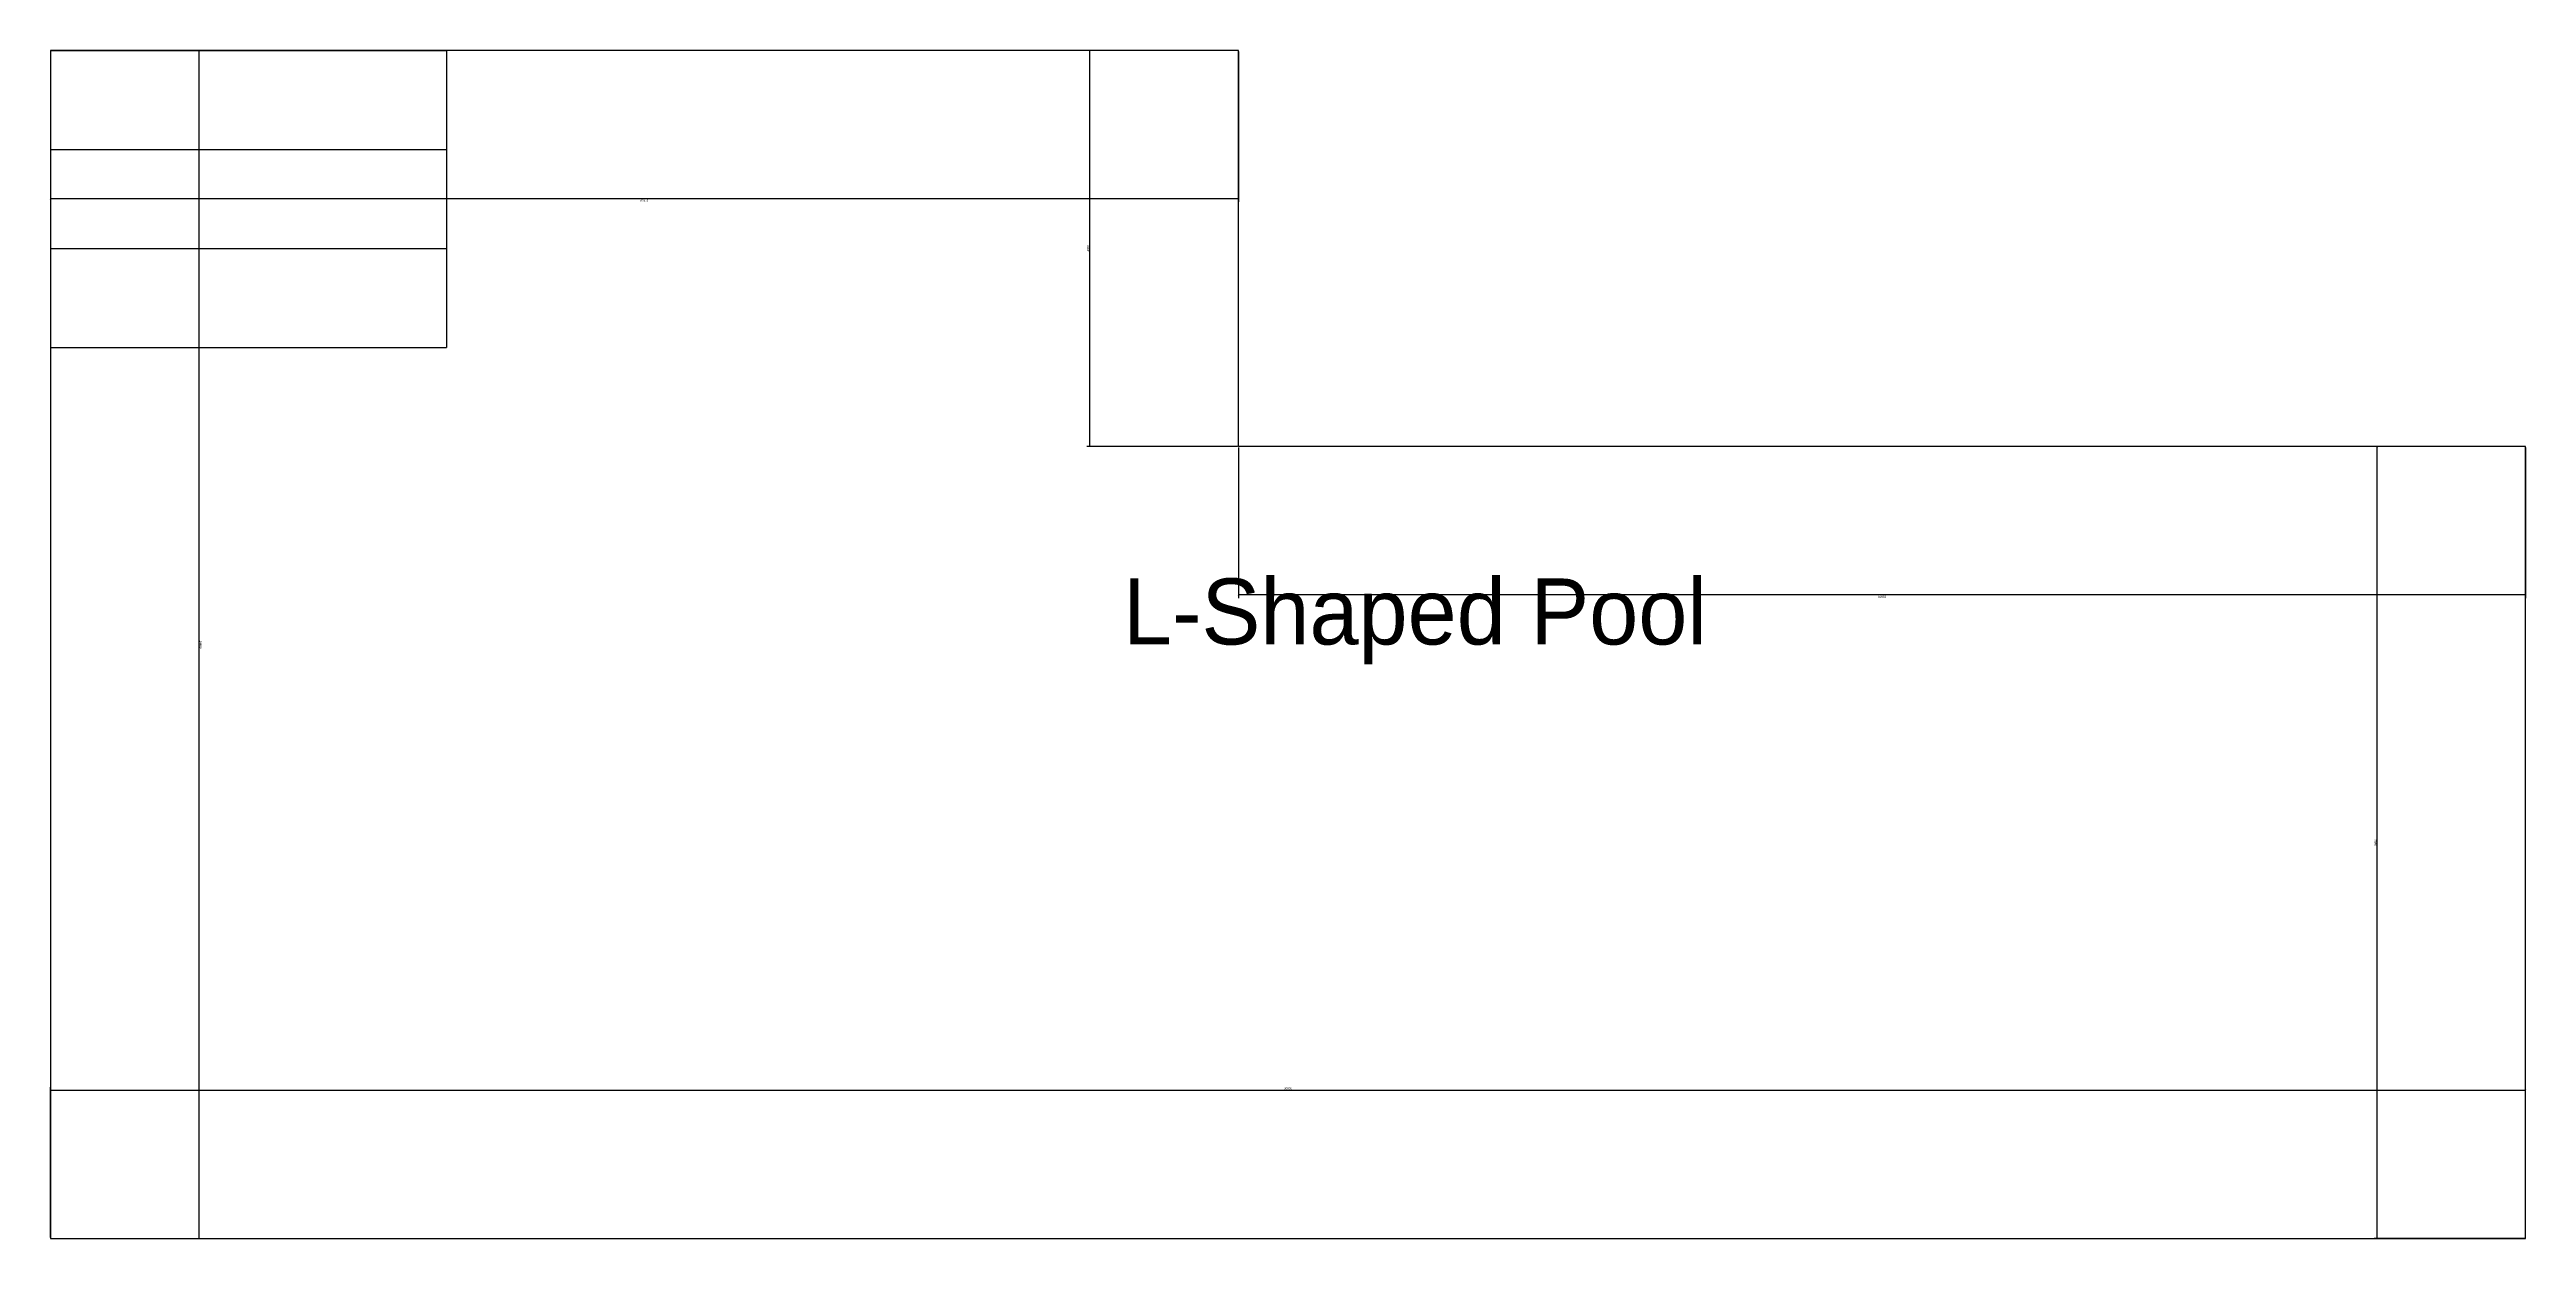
# Model space of a CAD drawing. Header units: metres. Extents: x 0 to 300, y 0 to 144.
import ezdxf

# ---------------------------------------------------------------- set-up
doc = ezdxf.new("R2010")
doc.units = ezdxf.units.M
for name, color, linetype in [('DIMENSIONS', 7, 'Continuous'), ('POOL_OUTLINE', 7, 'Continuous'), ('STAIRS', 7, 'Continuous')]:
    doc.layers.add(name, color=color, linetype=linetype)
doc.styles.add('OpenSansCondensed-Light', font='OpenSansCondensed-Light.ttf')
doc.dimstyles.new('EZDXF', dxfattribs={"dimtxt": 0.25, "dimasz": 0.175, "dimexe": 0.375, "dimexo": 0.125, "dimgap": 0.1, "dimtad": 1, "dimlfac": 100, "dimzin": 12, "dimdsep": 46, "dimtxsty": 'OpenSansCondensed-Light', "dimblk": 'ARCHTICK', "dimcen": 2.5, "dimazin": 3, "dimtfac": 0.5, "dimtmove": 2, "dimatfit": 3})

# ---------------------------------------------------------------- blocks, each defined once
blk = doc.blocks.new('_ARCHTICK')
at = {"color": 0, "linetype": 'BYBLOCK', "const_width": 0.15}
blk.add_lwpolyline([(-0.5, -0.5), (0.5, 0.5)], dxfattribs=at)

msp = doc.modelspace()

# ---------------------------------------------------------------- linework, layer by layer
at = {"layer": 'POOL_OUTLINE'}
msp.add_lwpolyline([(0, 0), (300, 0), (300, 96), (144, 96), (144, 144), (0, 144)], close=True, dxfattribs=at)
at = {"layer": 'STAIRS'}
for p, q in [((0, 144), (48, 144)), ((0, 144), (0, 108)), ((48, 144), (48, 108)), ((0, 132), (48, 132)), ((0, 120), (48, 120)), ((0, 108), (48, 108))]:
    msp.add_line(p, q, dxfattribs=at)

# ---------------------------------------------------------------- texts
at = {"layer": 'POOL_OUTLINE'}
msp.add_text('L-Shaped Pool', height=8, dxfattribs=at).set_placement((130, 72))

# ---------------------------------------------------------------- dimensions: what is measured, and where the dimension line sits
at = {"layer": 'DIMENSIONS'}
for base, p1, p2, angle in [((18, 144), (0, 144), (0, 0), 270), ((126, 96), (144, 96), (144, 144), 90), ((144, 126), (144, 144), (0, 144), 180), ((282, 0), (300, 0), (300, 96), 90), ((300, 78), (300, 96), (144, 96), 180)]:
    msp.add_linear_dim(base=base, p1=p1, p2=p2, angle=angle, dimstyle='EZDXF', dxfattribs=at).render()
msp.add_linear_dim(base=(0, 18), p1=(0, 0), p2=(300, 0), dimstyle='EZDXF', dxfattribs=at).render()

doc.saveas('drawing.dxf')
